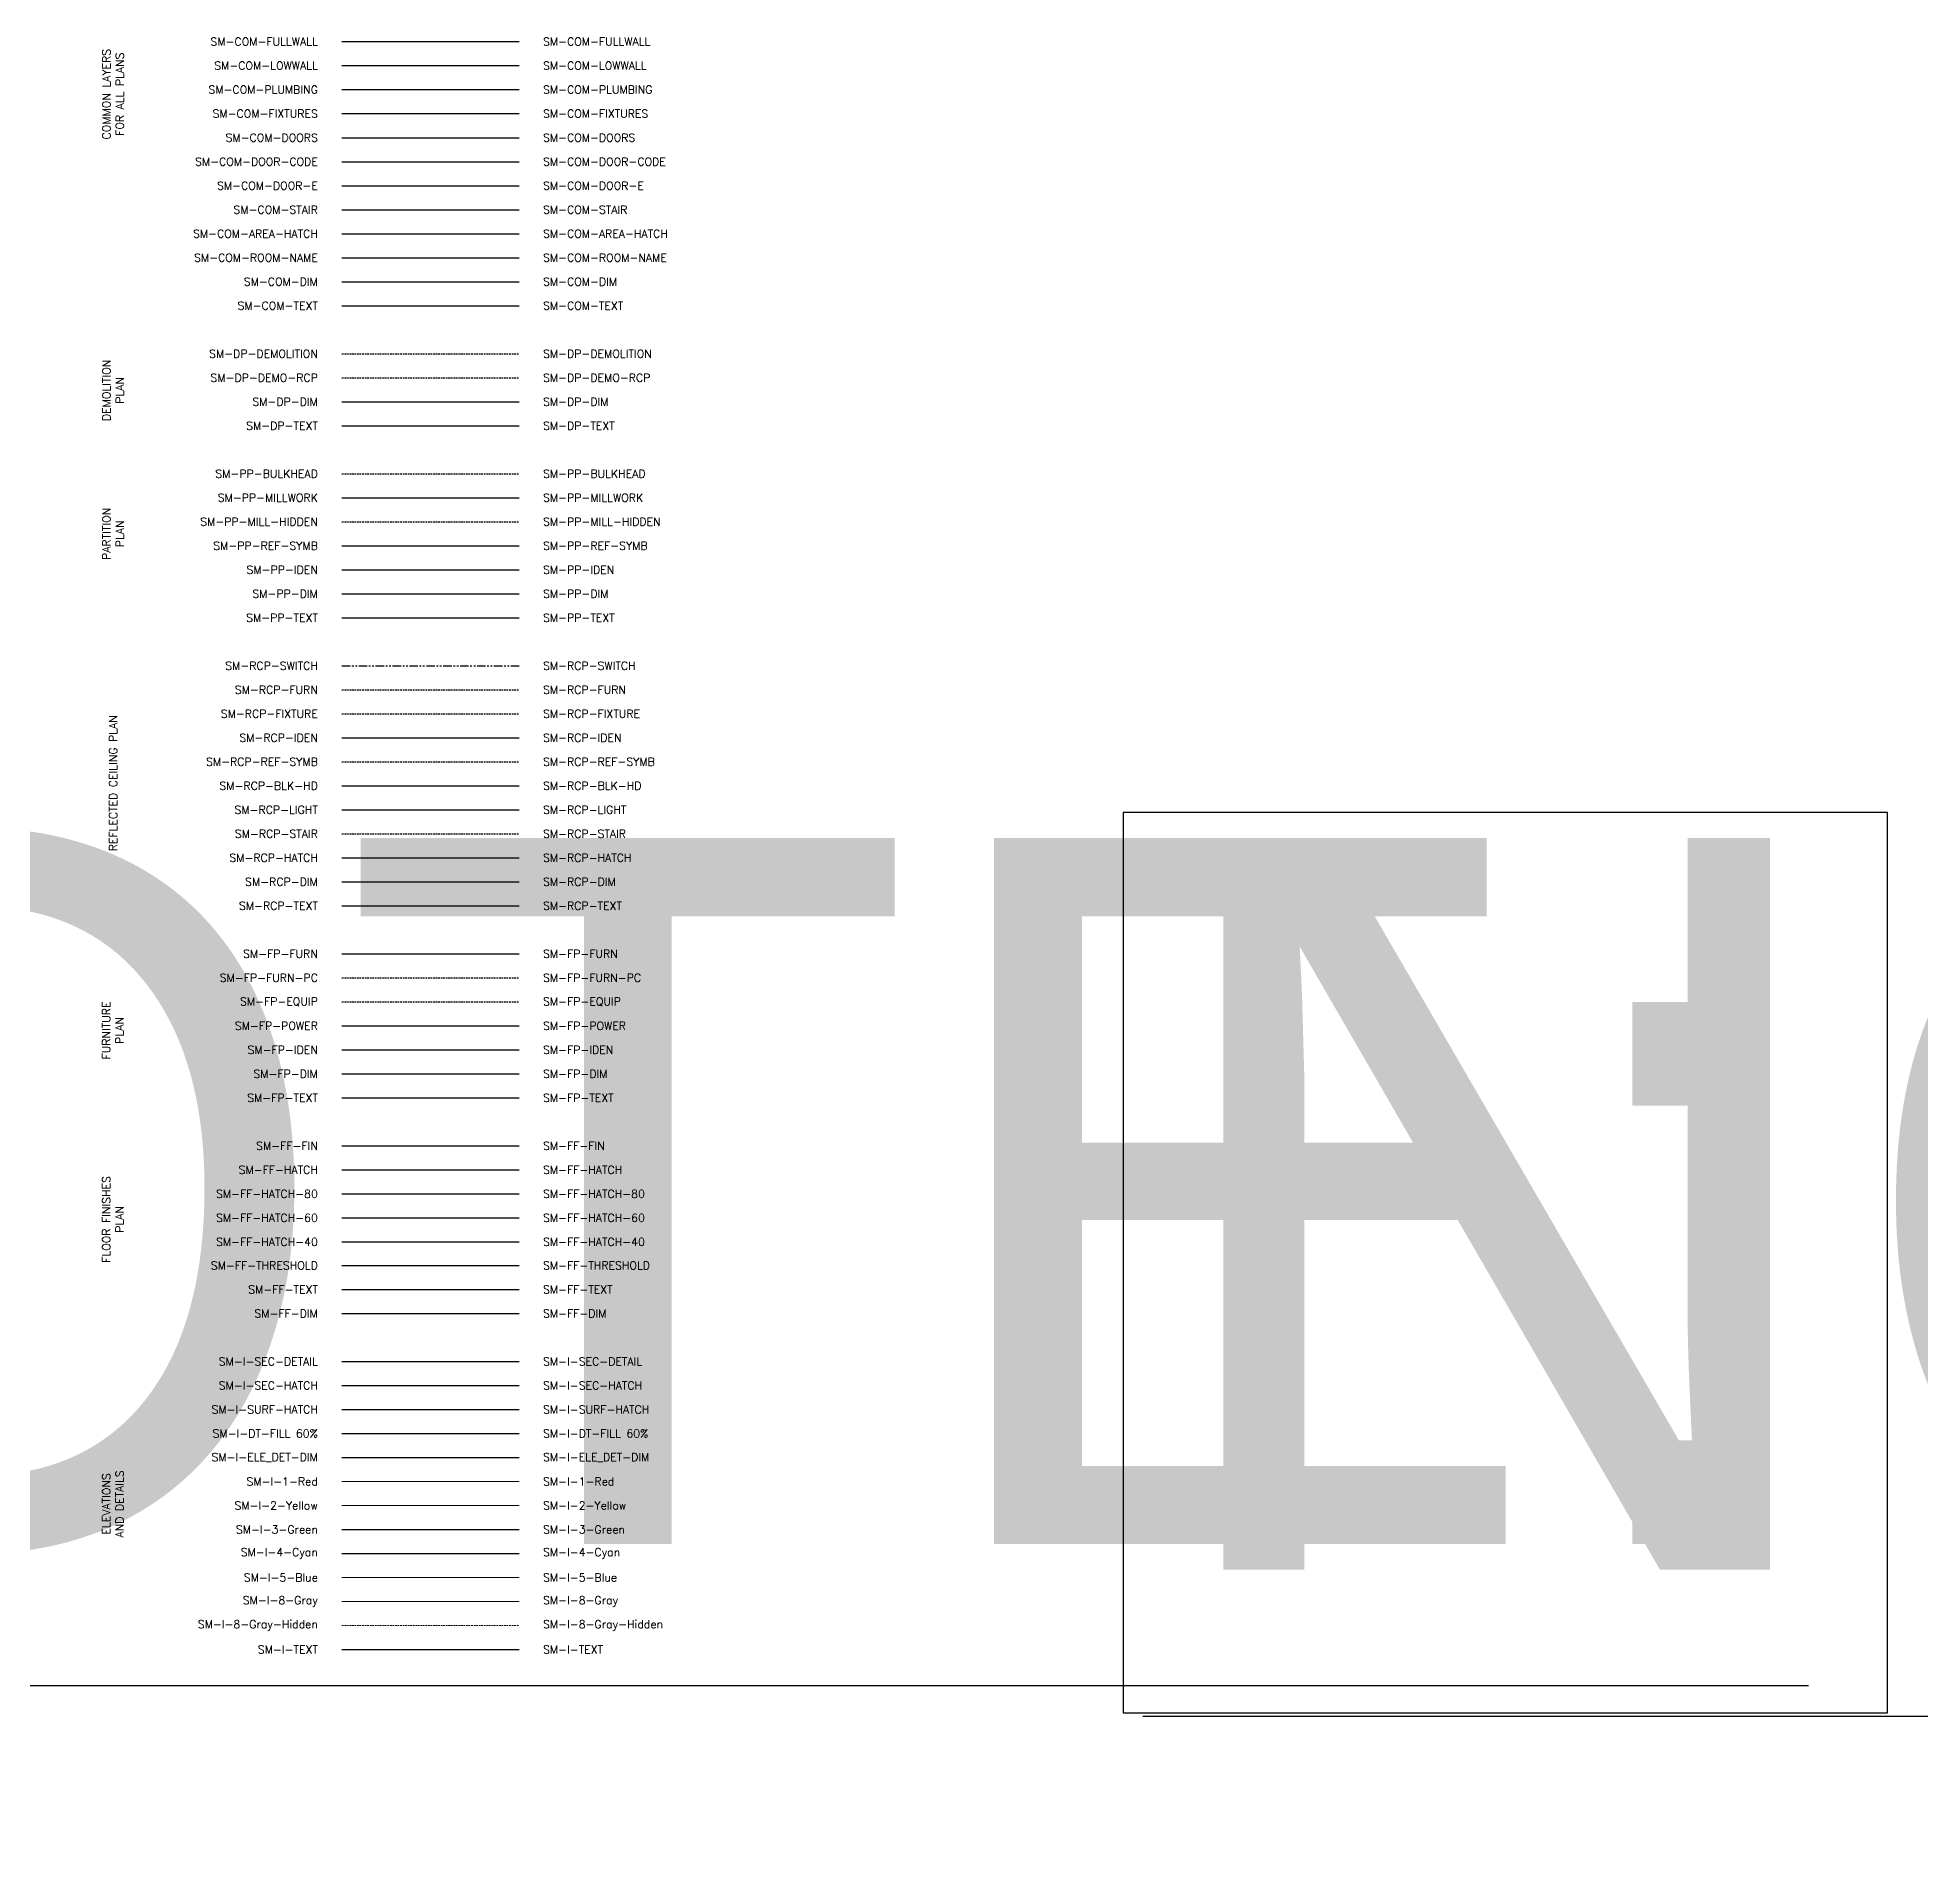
# Model space of a CAD drawing. Header units: inches. Extents: x -8208 to 9368, y -1840 to 1831.
# Drawn here: x -3716.8 to -3438.3, y 510.5 to 778.5 of the extents above; entities that cross this region are included whole.
import ezdxf
from ezdxf.enums import TextEntityAlignment as Align

# ---------------------------------------------------------------- set-up
doc = ezdxf.new("R2018")
doc.units = ezdxf.units.IN
doc.header["$MEASUREMENT"] = 0
doc.linetypes.add('HIDDEN', pattern=[0.375, 0.25, -0.125])
doc.linetypes.add('PHANTOM', pattern=[2.5, 1.25, -0.25, 0.25, -0.25, 0.25, -0.25])
for name, color, linetype in [('I-Anno-Code', 2, 'Continuous'), ('SM-COM-AREA-HATCH', 254, 'Continuous'), ('SM-COM-DIM', 1, 'Continuous'), ('SM-COM-DOOR-CODE', 2, 'Continuous'), ('SM-COM-DOOR-E', 1, 'Continuous'), ('SM-COM-DOORS', 1, 'Continuous'), ('SM-COM-FIXTURES', 1, 'Continuous'), ('SM-COM-FULLWALL', 3, 'Continuous'), ('SM-COM-LOWWALL', 2, 'Continuous'), ('SM-COM-PLUMBING', 2, 'Continuous'), ('SM-COM-ROOM-NAME', 3, 'Continuous'), ('SM-COM-STAIR', 1, 'Continuous'), ('SM-COM-TEXT', 2, 'Continuous'), ('SM-DP-DEMO-RCP', 2, 'HIDDEN'), ('SM-DP-DEMOLITION', 2, 'HIDDEN'), ('SM-DP-DIM', 1, 'Continuous'), ('SM-DP-TEXT', 2, 'Continuous'), ('SM-FF-DIM', 1, 'Continuous'), ('SM-FF-FIN', 1, 'Continuous'), ('SM-FF-HATCH', 8, 'Continuous'), ('SM-FF-HATCH-40', 254, 'Continuous'), ('SM-FF-HATCH-60', 252, 'Continuous'), ('SM-FF-HATCH-80', 9, 'Continuous'), ('SM-FF-TEXT', 2, 'Continuous'), ('SM-FF-THRESHOLD', 1, 'Continuous'), ('SM-FP-DIM', 1, 'Continuous'), ('SM-FP-EQUIP', 1, 'HIDDEN'), ('SM-FP-FURN', 1, 'Continuous'), ('SM-FP-FURN-PC', 1, 'HIDDEN'), ('SM-FP-IDEN', 2, 'Continuous'), ('SM-FP-POWER', 3, 'Continuous'), ('SM-FP-TEXT', 2, 'Continuous'), ('SM-I-3-Green', 3, 'Continuous'), ('SM-I-4-Cyan', 4, 'Continuous'), ('SM-I-DT-FILL 60%', 252, 'Continuous'), ('SM-I-ELE_DET-DIM', 1, 'Continuous'), ('SM-I-SEC-DETAIL', 1, 'Continuous'), ('SM-I-SECTION_HATCH', 8, 'Continuous'), ('SM-I-SURFACE_HATCH', 9, 'Continuous'), ('SM-I-TEXT', 2, 'Continuous'), ('SM-PP-BULKHEAD', 8, 'HIDDEN'), ('SM-PP-DIM', 1, 'Continuous'), ('SM-PP-IDEN', 2, 'Continuous'), ('SM-PP-MILL-HIDDEN', 8, 'HIDDEN'), ('SM-PP-MILLWORK', 2, 'Continuous'), ('SM-PP-REF-SYMB', 181, 'Continuous'), ('SM-PP-TEXT', 2, 'Continuous'), ('SM-RCP-BLK-HD', 2, 'Continuous'), ('SM-RCP-DIM', 1, 'Continuous'), ('SM-RCP-FIXTURE', 8, 'HIDDEN'), ('SM-RCP-FURN', 8, 'HIDDEN'), ('SM-RCP-HATCH', 8, 'Continuous'), ('SM-RCP-IDEN', 2, 'Continuous'), ('SM-RCP-LIGHT', 2, 'Continuous'), ('SM-RCP-REF-SYMB', 181, 'HIDDEN'), ('SM-RCP-STAIR', 1, 'HIDDEN'), ('SM-RCP-SWITCH', 1, 'PHANTOM'), ('SM-RCP-TEXT', 2, 'Continuous')]:
    doc.layers.add(name, color=color, linetype=linetype)
for name, color, linetype, lineweight in [('SM-I-1-Red', 1, 'Continuous', 9), ('SM-I-2-Yellow', 2, 'Continuous', 15), ('SM-I-5-Blue', 5, 'Continuous', 9), ('SM-I-8-Gray', 8, 'Continuous', 9), ('SM-I-8-Gray-Hidn', 8, 'HIDDEN', 9)]:
    doc.layers.add(name, color=color, linetype=linetype, lineweight=lineweight)
doc.styles.add('SMM-1', font='romans.shx', dxfattribs={"height": 2})

# ---------------------------------------------------------------- blocks, each defined once
blk = doc.blocks.new('*U136')
at = {"color": 0, "linetype": 'ByBlock'}
for p, q in [((0, 3.02), (0, -67.46)), ((59.83, 3.02), (0, 3.02)), ((59.83, -67.46), (59.83, 3.02)), ((0, -67.46), (59.83, -67.46))]:
    blk.add_line(p, q, dxfattribs=at)
at = {"layer": 'I-Anno-Code', "lineweight": 30, "flags": 104}
blk.add_attdef('Text', text='', height=2, dxfattribs=at).set_placement((1.55, 1.03), align=Align.TOP_LEFT)

msp = doc.modelspace()

# ---------------------------------------------------------------- linework, layer by layer
at = {"layer": 'SM-COM-AREA-HATCH'}
msp.add_line((-3671.82475, 749.53227), (-3645.61792, 749.53227), dxfattribs=at)
at = {"layer": 'SM-COM-DIM'}
msp.add_line((-3671.82475, 742.42898), (-3645.61792, 742.42898), dxfattribs=at)
at = {"layer": 'SM-COM-DOOR-CODE'}
msp.add_line((-3671.82475, 760.1872), (-3645.61792, 760.1872), dxfattribs=at)
at = {"layer": 'SM-COM-DOOR-E'}
msp.add_line((-3671.82475, 756.63556), (-3645.61792, 756.63556), dxfattribs=at)
at = {"layer": 'SM-COM-DOORS'}
msp.add_line((-3671.82475, 763.73884), (-3645.61792, 763.73884), dxfattribs=at)
at = {"layer": 'SM-COM-FIXTURES'}
msp.add_line((-3671.82475, 767.29049), (-3645.61792, 767.29049), dxfattribs=at)
at = {"layer": 'SM-COM-FULLWALL'}
msp.add_line((-3671.82475, 777.94542), (-3645.61792, 777.94542), dxfattribs=at)
at = {"layer": 'SM-COM-LOWWALL'}
msp.add_line((-3671.82475, 774.39378), (-3645.61792, 774.39378), dxfattribs=at)
at = {"layer": 'SM-COM-PLUMBING'}
msp.add_line((-3671.82475, 770.84213), (-3645.61792, 770.84213), dxfattribs=at)
at = {"layer": 'SM-COM-ROOM-NAME'}
msp.add_line((-3671.82475, 745.98062), (-3645.61792, 745.98062), dxfattribs=at)
at = {"layer": 'SM-COM-STAIR'}
msp.add_line((-3671.82475, 753.08391), (-3645.61792, 753.08391), dxfattribs=at)
at = {"layer": 'SM-COM-TEXT'}
msp.add_line((-3671.82475, 738.87733), (-3645.61792, 738.87733), dxfattribs=at)
at = {"layer": 'SM-DP-DEMO-RCP'}
msp.add_line((-3671.82475, 728.2224), (-3645.61792, 728.2224), dxfattribs=at)
at = {"layer": 'SM-DP-DEMOLITION'}
msp.add_line((-3671.82475, 731.77405), (-3645.61792, 731.77405), dxfattribs=at)
at = {"layer": 'SM-DP-DIM'}
msp.add_line((-3671.82475, 724.67076), (-3645.61792, 724.67076), dxfattribs=at)
at = {"layer": 'SM-DP-TEXT'}
msp.add_line((-3671.82475, 721.11911), (-3645.61792, 721.11911), dxfattribs=at)
at = {"layer": 'SM-FF-DIM'}
msp.add_line((-3671.82475, 589.77335), (-3645.61792, 589.77335), dxfattribs=at)
at = {"layer": 'SM-FF-FIN'}
msp.add_line((-3671.82475, 614.57513), (-3645.61792, 614.57513), dxfattribs=at)
at = {"layer": 'SM-FF-HATCH'}
msp.add_line((-3671.82475, 611.02348), (-3645.61792, 611.02348), dxfattribs=at)
at = {"layer": 'SM-FF-HATCH-40'}
msp.add_line((-3671.82475, 600.36855), (-3645.61792, 600.36855), dxfattribs=at)
at = {"layer": 'SM-FF-HATCH-60'}
msp.add_line((-3671.82475, 603.9202), (-3645.61792, 603.9202), dxfattribs=at)
at = {"layer": 'SM-FF-HATCH-80'}
msp.add_line((-3671.82475, 607.47184), (-3645.61792, 607.47184), dxfattribs=at)
at = {"layer": 'SM-FF-TEXT'}
msp.add_line((-3671.82475, 593.325), (-3645.61792, 593.325), dxfattribs=at)
at = {"layer": 'SM-FF-THRESHOLD'}
msp.add_line((-3671.82475, 596.87664), (-3645.61792, 596.87664), dxfattribs=at)
at = {"layer": 'SM-FP-DIM'}
msp.add_line((-3671.82475, 625.23006), (-3645.61792, 625.23006), dxfattribs=at)
at = {"layer": 'SM-FP-EQUIP'}
msp.add_line((-3671.82475, 635.88499), (-3645.61792, 635.88499), dxfattribs=at)
at = {"layer": 'SM-FP-FURN'}
msp.add_line((-3671.82475, 642.98828), (-3645.61792, 642.98828), dxfattribs=at)
at = {"layer": 'SM-FP-FURN-PC'}
msp.add_line((-3671.82475, 639.43664), (-3645.61792, 639.43664), dxfattribs=at)
at = {"layer": 'SM-FP-IDEN'}
msp.add_line((-3671.82475, 628.78171), (-3645.61792, 628.78171), dxfattribs=at)
at = {"layer": 'SM-FP-POWER'}
msp.add_line((-3671.82475, 632.33335), (-3645.61792, 632.33335), dxfattribs=at)
at = {"layer": 'SM-FP-TEXT'}
msp.add_line((-3671.82475, 621.67842), (-3645.61792, 621.67842), dxfattribs=at)
at = {"layer": 'SM-I-1-Red', "color": 1}
msp.add_line((-3671.82475, 564.91184), (-3645.61792, 564.91184), dxfattribs=at)
at = {"layer": 'SM-I-2-Yellow', "color": 2}
msp.add_line((-3671.82475, 561.3602), (-3645.61792, 561.3602), dxfattribs=at)
at = {"layer": 'SM-I-3-Green', "color": 3}
msp.add_line((-3671.82475, 557.80855), (-3645.61792, 557.80855), dxfattribs=at)
at = {"layer": 'SM-I-4-Cyan', "color": 4}
msp.add_line((-3671.82475, 554.25691), (-3645.61792, 554.25691), dxfattribs=at)
at = {"layer": 'SM-I-5-Blue', "color": 5}
msp.add_line((-3671.82475, 550.70526), (-3645.61792, 550.70526), dxfattribs=at)
at = {"layer": 'SM-I-8-Gray', "color": 8}
msp.add_line((-3671.82475, 547.15362), (-3645.61792, 547.15362), dxfattribs=at)
at = {"layer": 'SM-I-8-Gray-Hidn', "color": 8}
msp.add_line((-3671.82475, 543.60197), (-3645.61792, 543.60197), dxfattribs=at)
at = {"layer": 'SM-I-DT-FILL 60%'}
msp.add_line((-3671.82475, 572.01513), (-3645.61792, 572.01513), dxfattribs=at)
at = {"layer": 'SM-I-ELE_DET-DIM'}
msp.add_line((-3671.82475, 568.46349), (-3645.61792, 568.46349), dxfattribs=at)
at = {"layer": 'SM-I-SEC-DETAIL'}
msp.add_line((-3671.82475, 582.67006), (-3645.61792, 582.67006), dxfattribs=at)
at = {"layer": 'SM-I-SECTION_HATCH'}
msp.add_line((-3671.82475, 579.11842), (-3645.61792, 579.11842), dxfattribs=at)
at = {"layer": 'SM-I-SURFACE_HATCH'}
msp.add_line((-3671.82475, 575.56677), (-3645.61792, 575.56677), dxfattribs=at)
at = {"layer": 'SM-I-TEXT'}
msp.add_line((-3671.82475, 540.05033), (-3645.61792, 540.05033), dxfattribs=at)
at = {"layer": 'SM-PP-BULKHEAD'}
msp.add_line((-3671.82475, 714.01582), (-3645.61792, 714.01582), dxfattribs=at)
at = {"layer": 'SM-PP-DIM'}
msp.add_line((-3671.82475, 696.26295), (-3645.61792, 696.26295), dxfattribs=at)
at = {"layer": 'SM-PP-IDEN'}
msp.add_line((-3671.82475, 699.81459), (-3645.61792, 699.81459), dxfattribs=at)
at = {"layer": 'SM-PP-MILL-HIDDEN', "linetype": 'HIDDEN'}
msp.add_line((-3671.82475, 706.91788), (-3645.61792, 706.91788), dxfattribs=at)
at = {"layer": 'SM-PP-MILLWORK'}
msp.add_line((-3671.82475, 710.46953), (-3645.61792, 710.46953), dxfattribs=at)
at = {"layer": 'SM-PP-REF-SYMB'}
msp.add_line((-3671.82475, 703.36624), (-3645.61792, 703.36624), dxfattribs=at)
at = {"layer": 'SM-PP-TEXT'}
msp.add_line((-3671.82475, 692.7113), (-3645.61792, 692.7113), dxfattribs=at)
at = {"layer": 'SM-RCP-BLK-HD'}
msp.add_line((-3671.82475, 667.84979), (-3645.61792, 667.84979), dxfattribs=at)
at = {"layer": 'SM-RCP-DIM'}
msp.add_line((-3671.82475, 653.64322), (-3645.61792, 653.64322), dxfattribs=at)
at = {"layer": 'SM-RCP-FIXTURE'}
msp.add_line((-3671.82475, 678.50473), (-3645.61792, 678.50473), dxfattribs=at)
at = {"layer": 'SM-RCP-FURN'}
msp.add_line((-3671.82475, 682.05637), (-3645.61792, 682.05637), dxfattribs=at)
at = {"layer": 'SM-RCP-HATCH'}
msp.add_line((-3671.82475, 657.19486), (-3645.61792, 657.19486), dxfattribs=at)
at = {"layer": 'SM-RCP-IDEN'}
msp.add_line((-3671.82475, 674.95308), (-3645.61792, 674.95308), dxfattribs=at)
at = {"layer": 'SM-RCP-LIGHT'}
msp.add_line((-3671.82475, 664.29815), (-3645.61792, 664.29815), dxfattribs=at)
at = {"layer": 'SM-RCP-REF-SYMB'}
msp.add_line((-3671.82475, 671.40144), (-3645.61792, 671.40144), dxfattribs=at)
at = {"layer": 'SM-RCP-STAIR'}
msp.add_line((-3671.82475, 660.7465), (-3645.61792, 660.7465), dxfattribs=at)
at = {"layer": 'SM-RCP-SWITCH'}
msp.add_line((-3671.82475, 685.60801), (-3645.61792, 685.60801), dxfattribs=at)
at = {"layer": 'SM-RCP-TEXT'}
msp.add_line((-3671.82475, 650.09157), (-3645.61792, 650.09157), dxfattribs=at)

# ---------------------------------------------------------------- block references
at = {"layer": 'SM-RCP-LIGHT'}
ref = msp.add_blockref('*U136', (-3884.64503, 658.16933), dxfattribs=dict(at, xscale=1.889763779527559, yscale=1.889763779527559, zscale=1.889763779527559))
lines = msp.add_mtext('{\\LNOTE:\\P}1. ALL HATCHING ARE SETUP FOR USE IN SCALE 1:50\\PREMEMBER TO RESCALE HATCHING IF USED IN ANOTHER SCALE', dxfattribs={"layer": 'I-Anno-Code', "insert": (-3881.70939, 660.10914), "char_height": 104.467735, "attachment_point": 1})
ref.add_attrib('Text', '', (-3881.70939, 660.10914), dxfattribs={"flags": 104}).embed_mtext(lines)
ref = msp.add_blockref('*U136', (-3556.24334, 658.16933), dxfattribs=dict(at, xscale=1.889763779527559, yscale=1.889763779527559, zscale=1.889763779527559))
lines = msp.add_mtext("{\\LNOTE:\\P}1. AFTER INSERTING ITEM TO YOUR DRAWING PUT IT INTO THE APPROPRIATE LAYER\\P2. NOTHING SUPPOSE TO BE IN LAYER '0' - LAYER '0' IS A SERVICE LAYER - IT IS DEDICATED FOR USAGE IN BLOCKS\\P3. LAYER 'SM-REVISION_#' IS A BASIC REVISION LAYER.\\PPLEASE, CREATE NEW LAYER FOR EVERY NEXT REVISION WITH THE CORRESPONDING NUMBER", dxfattribs={"layer": 'I-Anno-Code', "insert": (-3553.3077, 660.10914), "char_height": 108.24779206, "attachment_point": 1})
ref.add_attrib('Text', '', (-3553.3077, 660.10914), dxfattribs={"flags": 104}).embed_mtext(lines)

# ---------------------------------------------------------------- texts
at = {"color": 2, "attachment_point": 6, "style": 'SMM-1'}
for s, insert, char_height in [('SM-COM-FULLWALL', (-3675.37639, 777.94542), 1.1838814), ('SM-COM-LOWWALL', (-3675.37639, 774.39378), 1.1838814), ('SM-COM-PLUMBING', (-3675.37639, 770.84213), 1.1838814), ('SM-COM-FIXTURES', (-3675.37639, 767.29049), 1.1838814), ('SM-COM-DOORS', (-3675.37639, 763.73884), 1.1838814), ('SM-COM-DOOR-CODE', (-3675.37639, 760.1872), 1.1838814), ('SM-COM-DOOR-E', (-3675.37639, 756.63556), 1.1838814), ('SM-COM-STAIR', (-3675.37639, 753.08391), 1.1838814), ('SM-COM-AREA-HATCH', (-3675.37639, 749.53227), 1.1838814), ('SM-COM-ROOM-NAME', (-3675.37639, 745.98062), 1.1838814), ('SM-COM-DIM', (-3675.37639, 742.42898), 1.183881), ('SM-COM-TEXT', (-3675.37639, 738.87733), 1.1838814), ('SM-DP-DEMOLITION', (-3675.37639, 731.77405), 1.1838814), ('SM-DP-DEMO-RCP', (-3675.37639, 728.2224), 1.1838814), ('SM-DP-DIM', (-3675.37639, 724.67076), 1.183881), ('SM-DP-TEXT', (-3675.37639, 721.11911), 1.183881), ('SM-PP-BULKHEAD', (-3675.37639, 714.01582), 1.1838814), ('SM-PP-MILLWORK', (-3675.37639, 710.46953), 1.1838814), ('SM-PP-MILL-HIDDEN', (-3675.37639, 706.91788), 1.1838814), ('SM-PP-REF-SYMB', (-3675.37639, 703.36624), 1.1838814), ('SM-PP-IDEN', (-3675.37639, 699.81459), 1.183881), ('SM-PP-DIM', (-3675.37639, 696.26295), 1.183881), ('SM-PP-TEXT', (-3675.37639, 692.7113), 1.183881), ('SM-RCP-SWITCH', (-3675.37639, 685.60801), 1.1838814), ('SM-RCP-FURN', (-3675.37639, 682.05637), 1.1838814), ('SM-RCP-FIXTURE', (-3675.37639, 678.50473), 1.1838814), ('SM-RCP-IDEN', (-3675.37639, 674.95308), 1.1838814), ('SM-RCP-REF-SYMB', (-3675.37639, 671.40144), 1.1838814), ('SM-RCP-BLK-HD', (-3675.37639, 667.84979), 1.1838814), ('SM-RCP-LIGHT', (-3675.37639, 664.29815), 1.1838814), ('SM-RCP-STAIR', (-3675.37639, 660.7465), 1.1838814), ('SM-RCP-HATCH', (-3675.37639, 657.19486), 1.1838814), ('SM-RCP-DIM', (-3675.37639, 653.64322), 1.183881), ('SM-RCP-TEXT', (-3675.37639, 650.09157), 1.1838814), ('SM-FP-FURN', (-3675.37639, 642.98828), 1.183881), ('SM-FP-FURN-PC', (-3675.37639, 639.43664), 1.1838814), ('SM-FP-EQUIP', (-3675.37639, 635.88499), 1.1838814), ('SM-FP-POWER', (-3675.37639, 632.33335), 1.1838814), ('SM-FP-IDEN', (-3675.37639, 628.78171), 1.183881), ('SM-FP-DIM', (-3675.37639, 625.23006), 1.183881), ('SM-FP-TEXT', (-3675.37639, 621.67842), 1.183881), ('SM-FF-FIN', (-3675.37639, 614.57513), 1.183881), ('SM-FF-HATCH', (-3675.37639, 611.02348), 1.1838814), ('SM-FF-HATCH-80', (-3675.37639, 607.47184), 1.1838814), ('SM-FF-HATCH-60', (-3675.37639, 603.9202), 1.1838814), ('SM-FF-HATCH-40', (-3675.37639, 600.36855), 1.1838814), ('SM-FF-THRESHOLD', (-3675.37639, 596.87664), 1.1838814), ('SM-FF-TEXT', (-3675.37639, 593.325), 1.183881), ('SM-FF-DIM', (-3675.37639, 589.77335), 1.183881), ('SM-I-SEC-DETAIL', (-3675.37639, 582.67006), 1.1838814), ('SM-I-SEC-HATCH', (-3675.37639, 579.11842), 1.1838814), ('SM-I-SURF-HATCH', (-3675.37639, 575.56677), 1.1838814), ('SM-I-DT-FILL 60%', (-3675.37639, 572.01513), 1.1838814), ('SM-I-ELE_DET-DIM', (-3675.37639, 568.46349), 1.1838814), ('SM-I-1-Red', (-3675.37639, 564.91184), 1.183881), ('SM-I-2-Yellow', (-3675.37639, 561.3602), 1.1838814), ('SM-I-3-Green', (-3675.37639, 557.80855), 1.1838814), ('SM-I-4-Cyan', (-3675.37639, 554.25691), 1.1838814), ('SM-I-5-Blue', (-3675.37639, 550.70526), 1.1838814), ('SM-I-8-Gray', (-3675.37639, 547.15362), 1.1838814), ('SM-I-8-Gray-Hidden', (-3675.37639, 543.60197), 1.1838814), ('SM-I-TEXT', (-3675.37639, 540.05033), 1.183881)]:
    msp.add_mtext(s, dxfattribs=dict(at, insert=insert, char_height=char_height))
at = {"color": 2, "char_height": 1.1838814, "attachment_point": 6, "rotation": 90, "style": 'SMM-1'}
for s, insert, width in [('\\pxqc;COMMON LAYERS FOR ALL PLANS', (-3705.66193, 778.09574), 15.845596), ('\\pxqc;DEMOLITION\\PPLAN', (-3705.66193, 734.26634), 15.845596), ('\\pxqc;PARTITION\\PPLAN', (-3705.66193, 720.14973), 30.046828), ('\\pxqc;REFLECTED CEILING PLAN', (-3705.66193, 677.92058), 19.3972403), ('\\pxqc;FURNITURE\\PPLAN', (-3705.68425, 639.56704), 15.845596), ('\\pxqc;FLOOR FINISHES\\PPLAN', (-3705.68425, 616.90715), 26.4407963), ('\\pxqc;ELEVATIONS\\PAND DETAILS', (-3705.68425, 573.28023), 23.3695069)]:
    msp.add_mtext(s, dxfattribs=dict(at, insert=insert, width=width))
at = {"layer": 'SM-COM-AREA-HATCH', "insert": (-3642.06627, 749.53227), "char_height": 1.1838814, "attachment_point": 4, "style": 'SMM-1'}
msp.add_mtext('SM-COM-AREA-HATCH', dxfattribs=at)
at = {"layer": 'SM-COM-DIM', "insert": (-3642.06627, 742.42898), "char_height": 1.183881, "attachment_point": 4, "style": 'SMM-1'}
msp.add_mtext('SM-COM-DIM', dxfattribs=at)
at = {"layer": 'SM-COM-DOOR-CODE', "insert": (-3642.06627, 760.1872), "char_height": 1.1838814, "attachment_point": 4, "style": 'SMM-1'}
msp.add_mtext('SM-COM-DOOR-CODE', dxfattribs=at)
at = {"layer": 'SM-COM-DOOR-E', "insert": (-3642.06627, 756.63556), "char_height": 1.1838814, "attachment_point": 4, "style": 'SMM-1'}
msp.add_mtext('SM-COM-DOOR-E', dxfattribs=at)
at = {"layer": 'SM-COM-DOORS', "insert": (-3642.06627, 763.73884), "char_height": 1.1838814, "attachment_point": 4, "style": 'SMM-1'}
msp.add_mtext('SM-COM-DOORS', dxfattribs=at)
at = {"layer": 'SM-COM-FIXTURES', "insert": (-3642.06627, 767.29049), "char_height": 1.1838814, "attachment_point": 4, "style": 'SMM-1'}
msp.add_mtext('SM-COM-FIXTURES', dxfattribs=at)
at = {"layer": 'SM-COM-FULLWALL', "insert": (-3642.06627, 777.94542), "char_height": 1.1838814, "attachment_point": 4, "style": 'SMM-1'}
msp.add_mtext('SM-COM-FULLWALL', dxfattribs=at)
at = {"layer": 'SM-COM-LOWWALL', "insert": (-3642.06627, 774.39378), "char_height": 1.1838814, "attachment_point": 4, "style": 'SMM-1'}
msp.add_mtext('SM-COM-LOWWALL', dxfattribs=at)
at = {"layer": 'SM-COM-PLUMBING', "insert": (-3642.06627, 770.84213), "char_height": 1.1838814, "attachment_point": 4, "style": 'SMM-1'}
msp.add_mtext('SM-COM-PLUMBING', dxfattribs=at)
at = {"layer": 'SM-COM-ROOM-NAME', "insert": (-3642.06627, 745.98062), "char_height": 1.1838814, "attachment_point": 4, "style": 'SMM-1'}
msp.add_mtext('SM-COM-ROOM-NAME', dxfattribs=at)
at = {"layer": 'SM-COM-STAIR', "insert": (-3642.06627, 753.08391), "char_height": 1.1838814, "attachment_point": 4, "style": 'SMM-1'}
msp.add_mtext('SM-COM-STAIR', dxfattribs=at)
at = {"layer": 'SM-COM-TEXT', "insert": (-3642.06627, 738.87733), "char_height": 1.1838814, "attachment_point": 4, "style": 'SMM-1'}
msp.add_mtext('SM-COM-TEXT', dxfattribs=at)
at = {"layer": 'SM-DP-DEMO-RCP', "insert": (-3642.06627, 728.2224), "char_height": 1.1838814, "attachment_point": 4, "style": 'SMM-1'}
msp.add_mtext('SM-DP-DEMO-RCP', dxfattribs=at)
at = {"layer": 'SM-DP-DEMOLITION', "insert": (-3642.06627, 731.77405), "char_height": 1.1838814, "attachment_point": 4, "style": 'SMM-1'}
msp.add_mtext('SM-DP-DEMOLITION', dxfattribs=at)
at = {"layer": 'SM-DP-DIM', "insert": (-3642.06627, 724.67076), "char_height": 1.183881, "attachment_point": 4, "style": 'SMM-1'}
msp.add_mtext('SM-DP-DIM', dxfattribs=at)
at = {"layer": 'SM-DP-TEXT', "insert": (-3642.06627, 721.11911), "char_height": 1.183881, "attachment_point": 4, "style": 'SMM-1'}
msp.add_mtext('SM-DP-TEXT', dxfattribs=at)
at = {"layer": 'SM-FF-DIM', "insert": (-3642.06627, 589.77335), "char_height": 1.183881, "attachment_point": 4, "style": 'SMM-1'}
msp.add_mtext('SM-FF-DIM', dxfattribs=at)
at = {"layer": 'SM-FF-FIN', "insert": (-3642.06627, 614.57513), "char_height": 1.183881, "attachment_point": 4, "style": 'SMM-1'}
msp.add_mtext('SM-FF-FIN', dxfattribs=at)
at = {"layer": 'SM-FF-HATCH', "insert": (-3642.06627, 611.02348), "char_height": 1.1838814, "attachment_point": 4, "style": 'SMM-1'}
msp.add_mtext('SM-FF-HATCH', dxfattribs=at)
at = {"layer": 'SM-FF-HATCH-40', "insert": (-3642.06627, 600.36855), "char_height": 1.1838814, "attachment_point": 4, "style": 'SMM-1'}
msp.add_mtext('SM-FF-HATCH-40', dxfattribs=at)
at = {"layer": 'SM-FF-HATCH-60', "insert": (-3642.06627, 603.9202), "char_height": 1.1838814, "attachment_point": 4, "style": 'SMM-1'}
msp.add_mtext('SM-FF-HATCH-60', dxfattribs=at)
at = {"layer": 'SM-FF-HATCH-80', "insert": (-3642.06627, 607.47184), "char_height": 1.1838814, "attachment_point": 4, "style": 'SMM-1'}
msp.add_mtext('SM-FF-HATCH-80', dxfattribs=at)
at = {"layer": 'SM-FF-TEXT', "insert": (-3642.06627, 593.325), "char_height": 1.183881, "attachment_point": 4, "style": 'SMM-1'}
msp.add_mtext('SM-FF-TEXT', dxfattribs=at)
at = {"layer": 'SM-FF-THRESHOLD', "insert": (-3642.06627, 596.87664), "char_height": 1.1838814, "attachment_point": 4, "style": 'SMM-1'}
msp.add_mtext('SM-FF-THRESHOLD', dxfattribs=at)
at = {"layer": 'SM-FP-DIM', "insert": (-3642.06627, 625.23006), "char_height": 1.183881, "attachment_point": 4, "style": 'SMM-1'}
msp.add_mtext('SM-FP-DIM', dxfattribs=at)
at = {"layer": 'SM-FP-EQUIP', "insert": (-3642.06627, 635.88499), "char_height": 1.1838814, "attachment_point": 4, "style": 'SMM-1'}
msp.add_mtext('SM-FP-EQUIP', dxfattribs=at)
at = {"layer": 'SM-FP-FURN', "insert": (-3642.06627, 642.98828), "char_height": 1.183881, "attachment_point": 4, "style": 'SMM-1'}
msp.add_mtext('SM-FP-FURN', dxfattribs=at)
at = {"layer": 'SM-FP-FURN-PC', "insert": (-3642.06627, 639.43664), "char_height": 1.1838814, "attachment_point": 4, "style": 'SMM-1'}
msp.add_mtext('SM-FP-FURN-PC', dxfattribs=at)
at = {"layer": 'SM-FP-IDEN', "insert": (-3642.06627, 628.78171), "char_height": 1.183881, "attachment_point": 4, "style": 'SMM-1'}
msp.add_mtext('SM-FP-IDEN', dxfattribs=at)
at = {"layer": 'SM-FP-POWER', "insert": (-3642.06627, 632.33335), "char_height": 1.1838814, "attachment_point": 4, "style": 'SMM-1'}
msp.add_mtext('SM-FP-POWER', dxfattribs=at)
at = {"layer": 'SM-FP-TEXT', "insert": (-3642.06627, 621.67842), "char_height": 1.183881, "attachment_point": 4, "style": 'SMM-1'}
msp.add_mtext('SM-FP-TEXT', dxfattribs=at)
at = {"layer": 'SM-I-2-Yellow', "color": 2, "insert": (-3642.06627, 561.3602), "char_height": 1.1838814, "attachment_point": 4, "style": 'SMM-1'}
msp.add_mtext('SM-I-2-Yellow', dxfattribs=at)
at = {"layer": 'SM-I-3-Green', "color": 3, "insert": (-3642.06627, 557.80855), "char_height": 1.1838814, "attachment_point": 4, "style": 'SMM-1'}
msp.add_mtext('SM-I-3-Green', dxfattribs=at)
at = {"layer": 'SM-I-4-Cyan', "color": 4, "insert": (-3642.06627, 554.25691), "char_height": 1.1838814, "attachment_point": 4, "style": 'SMM-1'}
msp.add_mtext('SM-I-4-Cyan', dxfattribs=at)
at = {"layer": 'SM-I-5-Blue', "color": 5, "insert": (-3642.06627, 550.70526), "char_height": 1.1838814, "attachment_point": 4, "style": 'SMM-1'}
msp.add_mtext('SM-I-5-Blue', dxfattribs=at)
at = {"layer": 'SM-I-8-Gray', "color": 8, "insert": (-3642.06627, 547.15362), "char_height": 1.1838814, "attachment_point": 4, "style": 'SMM-1'}
msp.add_mtext('SM-I-8-Gray', dxfattribs=at)
at = {"layer": 'SM-I-8-Gray-Hidn', "color": 8, "insert": (-3642.06627, 543.60197), "char_height": 1.1838814, "attachment_point": 4, "style": 'SMM-1'}
msp.add_mtext('SM-I-8-Gray-Hidden ', dxfattribs=at)
at = {"layer": 'SM-I-DT-FILL 60%', "insert": (-3642.06627, 572.01513), "char_height": 1.1838814, "attachment_point": 4, "style": 'SMM-1'}
msp.add_mtext('SM-I-DT-FILL 60%', dxfattribs=at)
at = {"layer": 'SM-I-ELE_DET-DIM', "insert": (-3642.06627, 568.46349), "char_height": 1.1838814, "attachment_point": 4, "style": 'SMM-1'}
msp.add_mtext('SM-I-ELE_DET-DIM', dxfattribs=at)
at = {"layer": 'SM-I-SEC-DETAIL', "attachment_point": 4, "style": 'SMM-1'}
for s, insert, char_height in [('SM-I-SEC-DETAIL', (-3642.06627, 582.67006), 1.1838814), ('SM-I-1-Red', (-3642.06627, 564.91184), 1.183881)]:
    msp.add_mtext(s, dxfattribs=dict(at, insert=insert, char_height=char_height))
at = {"layer": 'SM-I-SECTION_HATCH', "insert": (-3642.06627, 579.11842), "char_height": 1.1838814, "attachment_point": 4, "style": 'SMM-1'}
msp.add_mtext('SM-I-SEC-HATCH', dxfattribs=at)
at = {"layer": 'SM-I-SURFACE_HATCH', "insert": (-3642.06627, 575.56677), "char_height": 1.1838814, "attachment_point": 4, "style": 'SMM-1'}
msp.add_mtext('SM-I-SURF-HATCH', dxfattribs=at)
at = {"layer": 'SM-I-TEXT', "insert": (-3642.06627, 540.05033), "char_height": 1.183881, "attachment_point": 4, "style": 'SMM-1'}
msp.add_mtext('SM-I-TEXT', dxfattribs=at)
at = {"layer": 'SM-PP-BULKHEAD', "insert": (-3642.06627, 714.01582), "char_height": 1.1838814, "attachment_point": 4, "style": 'SMM-1'}
msp.add_mtext('SM-PP-BULKHEAD', dxfattribs=at)
at = {"layer": 'SM-PP-DIM', "insert": (-3642.06627, 696.26295), "char_height": 1.183881, "attachment_point": 4, "style": 'SMM-1'}
msp.add_mtext('SM-PP-DIM', dxfattribs=at)
at = {"layer": 'SM-PP-IDEN', "insert": (-3642.06627, 699.81459), "char_height": 1.183881, "attachment_point": 4, "style": 'SMM-1'}
msp.add_mtext('SM-PP-IDEN', dxfattribs=at)
at = {"layer": 'SM-PP-MILL-HIDDEN', "insert": (-3642.06627, 706.91788), "char_height": 1.1838814, "attachment_point": 4, "style": 'SMM-1'}
msp.add_mtext('SM-PP-MILL-HIDDEN', dxfattribs=at)
at = {"layer": 'SM-PP-MILLWORK', "insert": (-3642.06627, 710.46953), "char_height": 1.1838814, "attachment_point": 4, "style": 'SMM-1'}
msp.add_mtext('SM-PP-MILLWORK', dxfattribs=at)
at = {"layer": 'SM-PP-REF-SYMB', "insert": (-3642.06627, 703.36624), "char_height": 1.1838814, "attachment_point": 4, "style": 'SMM-1'}
msp.add_mtext('SM-PP-REF-SYMB', dxfattribs=at)
at = {"layer": 'SM-PP-TEXT', "insert": (-3642.06627, 692.7113), "char_height": 1.183881, "attachment_point": 4, "style": 'SMM-1'}
msp.add_mtext('SM-PP-TEXT', dxfattribs=at)
at = {"layer": 'SM-RCP-BLK-HD', "insert": (-3642.06627, 667.84979), "char_height": 1.1838814, "attachment_point": 4, "style": 'SMM-1'}
msp.add_mtext('SM-RCP-BLK-HD', dxfattribs=at)
at = {"layer": 'SM-RCP-DIM', "insert": (-3642.06627, 653.64322), "char_height": 1.183881, "attachment_point": 4, "style": 'SMM-1'}
msp.add_mtext('SM-RCP-DIM', dxfattribs=at)
at = {"layer": 'SM-RCP-FIXTURE', "insert": (-3642.06627, 678.50473), "char_height": 1.1838814, "attachment_point": 4, "style": 'SMM-1'}
msp.add_mtext('SM-RCP-FIXTURE', dxfattribs=at)
at = {"layer": 'SM-RCP-FURN', "insert": (-3642.06627, 682.05637), "char_height": 1.1838814, "attachment_point": 4, "style": 'SMM-1'}
msp.add_mtext('SM-RCP-FURN', dxfattribs=at)
at = {"layer": 'SM-RCP-HATCH', "insert": (-3642.06627, 657.19486), "char_height": 1.1838814, "attachment_point": 4, "style": 'SMM-1'}
msp.add_mtext('SM-RCP-HATCH', dxfattribs=at)
at = {"layer": 'SM-RCP-IDEN', "insert": (-3642.06627, 674.95308), "char_height": 1.1838814, "attachment_point": 4, "style": 'SMM-1'}
msp.add_mtext('SM-RCP-IDEN', dxfattribs=at)
at = {"layer": 'SM-RCP-LIGHT', "insert": (-3642.06627, 664.29815), "char_height": 1.1838814, "attachment_point": 4, "style": 'SMM-1'}
msp.add_mtext('SM-RCP-LIGHT', dxfattribs=at)
at = {"layer": 'SM-RCP-REF-SYMB', "insert": (-3642.06627, 671.40144), "char_height": 1.1838814, "attachment_point": 4, "style": 'SMM-1'}
msp.add_mtext('SM-RCP-REF-SYMB', dxfattribs=at)
at = {"layer": 'SM-RCP-STAIR', "insert": (-3642.06627, 660.7465), "char_height": 1.1838814, "attachment_point": 4, "style": 'SMM-1'}
msp.add_mtext('SM-RCP-STAIR', dxfattribs=at)
at = {"layer": 'SM-RCP-SWITCH', "insert": (-3642.06627, 685.60801), "char_height": 1.1838814, "attachment_point": 4, "style": 'SMM-1'}
msp.add_mtext('SM-RCP-SWITCH', dxfattribs=at)
at = {"layer": 'SM-RCP-TEXT', "insert": (-3642.06627, 650.09157), "char_height": 1.1838814, "attachment_point": 4, "style": 'SMM-1'}
msp.add_mtext('SM-RCP-TEXT', dxfattribs=at)

doc.saveas('drawing.dxf')
